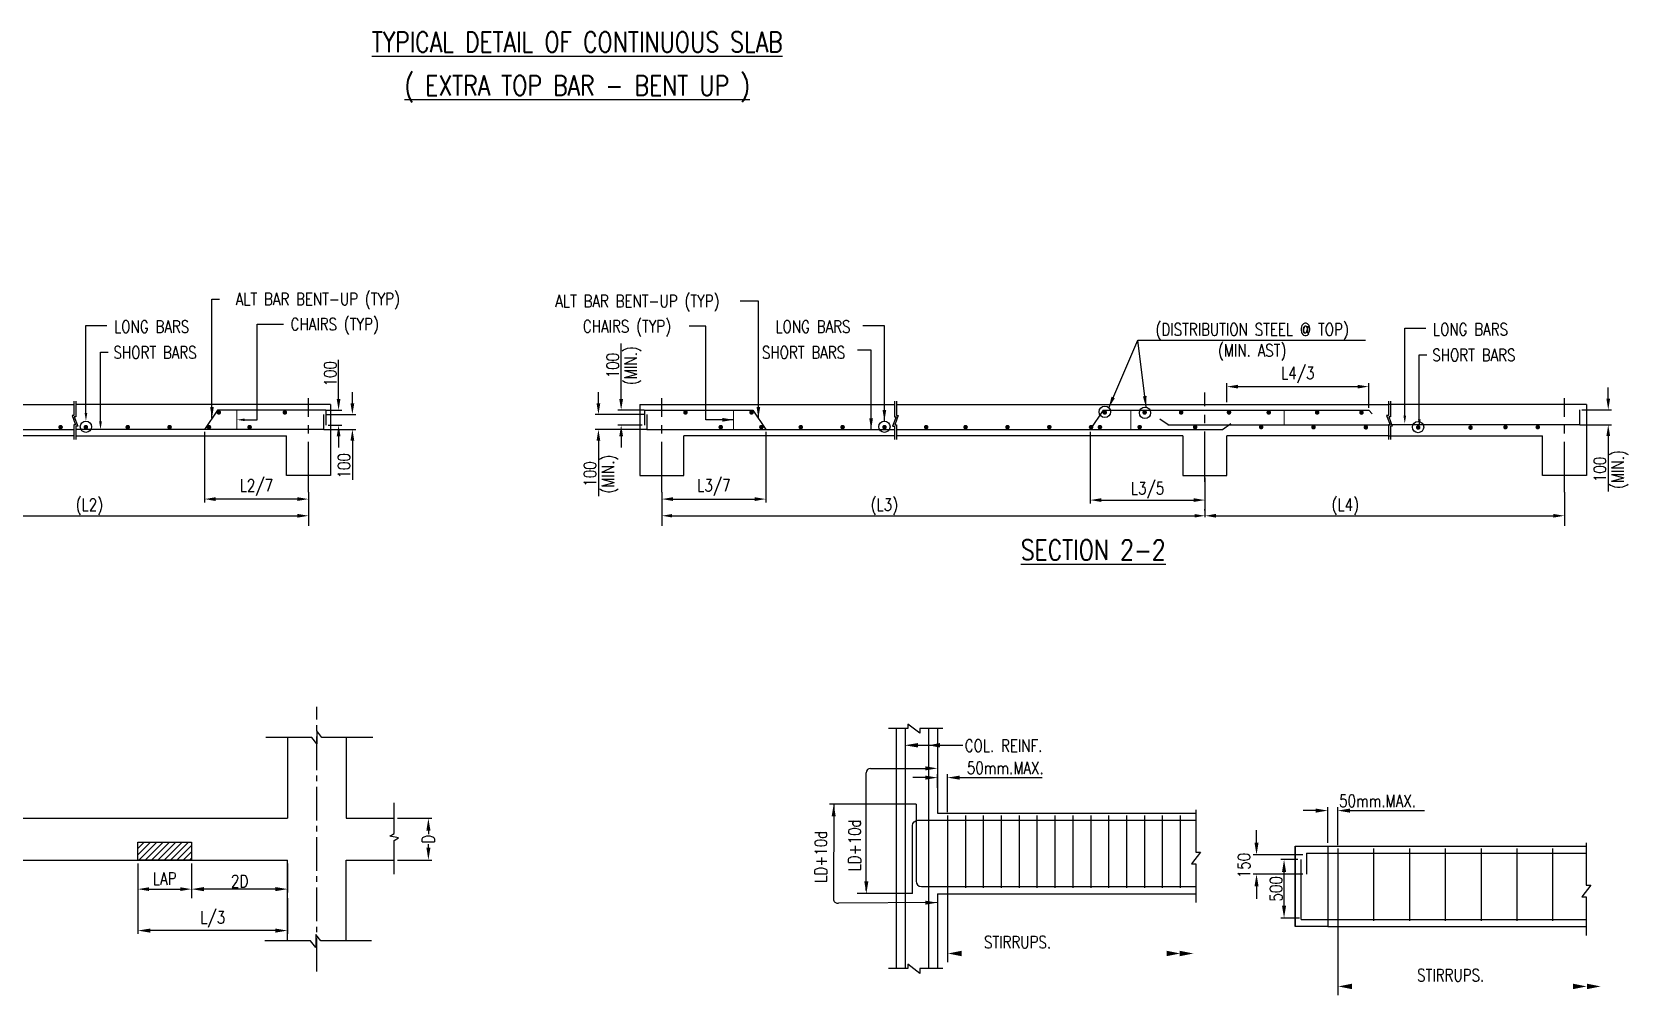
# Model space of a CAD drawing. Extents: x 324505 to 1272425, y -526289 to -156124.
# Drawn here: x 491290 to 526946, y -309945 to -288430 of the extents above; entities that cross this region are included whole.
import ezdxf
from ezdxf.enums import TextEntityAlignment as Align

# ---------------------------------------------------------------- set-up
doc = ezdxf.new("R2010")
doc.units = 0
doc.header["$LTSCALE"] = 500
doc.header["$MEASUREMENT"] = 0
doc.header["$PDMODE"] = 35
doc.header["$PDSIZE"] = -15
doc.linetypes.add('CENTER2', pattern=[1.125, 0.75, -0.125, 0.125, -0.125])
doc.layers.get('DEFPOINTS').update_dxf_attribs({"color": 4})
for name, color, linetype in [('BEAM', 4, 'Continuous'), ('BRAKE LINE', 8, 'Continuous'), ('CENTERLINE', 8, 'CENTER2'), ('col & circal', 8, 'CENTER2'), ('CUTOUT2', 9, 'Continuous'), ('DIM', 5, 'Continuous'), ('dimention', 7, 'Continuous'), ('hat', 8, 'Continuous'), ('other', 5, 'Continuous'), ('S-CONCRET LINE', 4, 'Continuous'), ('S-DIM-1', 5, 'Continuous'), ('S-REINFORCEMENT', 6, 'Continuous'), ('S-TEXT-1', 4, 'Continuous'), ('S-TITLE', 6, 'Continuous'), ('STIRRUPS', 2, 'Continuous'), ('TXT', 4, 'Continuous')]:
    doc.layers.add(name, color=color, linetype=linetype)
doc.layers.add('LINE', color=253, linetype='Continuous', lineweight=18)
doc.styles.add('ROMANS', font='simplex.shx', dxfattribs={"width": 0.8, "height": 275, "bigfont": 'bigfont.shx'})
doc.styles.add('ROMENT', font='simplex.shx', dxfattribs={"bigfont": 'bigfont.shx'})
doc.dimstyles.new('5', dxfattribs={"dimtxt": 250, "dimasz": 250, "dimexe": 60, "dimexo": 60, "dimgap": 150, "dimtad": 1, "dimdec": 0, "dimlfac": 0.2, "dimzin": 0, "dimdsep": 46, "dimtxsty": 'ROMANS', "dimcen": -250, "dimclrd": 5, "dimclre": 5, "dimclrt": 4, "dimadec": 0, "dimazin": 0, "dimtfac": 1, "dimtdec": 0, "dimtix": 1, "dimtofl": 0, "dimtmove": 2, "dimatfit": 3, "dimfxl": 0, "dimtolj": 1, "dimtzin": 0, "dimarcsym": 0})
doc.dimstyles.new('Copy of INT2TIMES', dxfattribs={"dimtxt": 300, "dimasz": 275, "dimexe": 75, "dimexo": 75, "dimgap": 40, "dimtad": 1, "dimdec": 0, "dimlfac": 0.5, "dimrnd": 5, "dimzin": 0, "dimdsep": 46, "dimtxsty": 'ROMANS', "dimcen": -1, "dimclrd": 5, "dimclre": 5, "dimclrt": 4, "dimadec": 0, "dimazin": 0, "dimtfac": 1, "dimtdec": 0, "dimtix": 1, "dimtofl": 0, "dimtmove": 2, "dimatfit": 3, "dimfxl": 0, "dimtolj": 1, "dimtzin": 0, "dimarcsym": 0})
doc.dimstyles.new('Copy(2) of Standard', dxfattribs={"dimtxt": 300, "dimasz": 250, "dimexe": 75, "dimexo": 50, "dimgap": 50, "dimtad": 1, "dimdec": 0, "dimrnd": 5, "dimzin": 0, "dimdsep": 46, "dimtxsty": 'ROMANS', "dimcen": 0, "dimclrd": 5, "dimclre": 5, "dimclrt": 4, "dimadec": 0, "dimazin": 0, "dimtfac": 1, "dimtdec": 0, "dimtofl": 0, "dimtmove": 0, "dimatfit": 3, "dimfxl": 0, "dimtolj": 1, "dimtzin": 0, "dimarcsym": 0})
doc.dimstyles.new('dim100', dxfattribs={"dimtxt": 250, "dimasz": 250, "dimexe": 200, "dimexo": 200, "dimgap": 100, "dimtad": 1, "dimdec": 0, "dimzin": 0, "dimdsep": 46, "dimtxsty": 'ROMANS', "dimcen": 0, "dimclrd": 5, "dimclre": 5, "dimclrt": 4, "dimadec": 0, "dimazin": 0, "dimtfac": 1, "dimtdec": 0, "dimtix": 1, "dimtofl": 0, "dimtmove": 2, "dimatfit": 3, "dimfxl": 0, "dimtolj": 1, "dimtzin": 0, "dimlwd": -1, "dimlwe": -1, "dimarcsym": 0})
doc.dimstyles.new('INT1', dxfattribs={"dimtxt": 250, "dimasz": 250, "dimexe": 150, "dimexo": 60, "dimgap": 75, "dimtad": 1, "dimdec": 0, "dimzin": 0, "dimdsep": 46, "dimtxsty": 'ROMANS', "dimcen": -250, "dimclrd": 5, "dimclre": 5, "dimclrt": 4, "dimadec": 0, "dimazin": 0, "dimtfac": 1, "dimtdec": 0, "dimtix": 1, "dimtofl": 0, "dimtmove": 2, "dimatfit": 3, "dimfxl": 0, "dimtolj": 1, "dimtzin": 0, "dimarcsym": 0})

# ---------------------------------------------------------------- blocks, each defined once
blk = doc.blocks.new('*D25')
at = {"layer": 'DEFPOINTS', "color": 0}
for p in [(520460, -305824), (520239, -306617), (520460, -306670)]:
    blk.add_point(p, dxfattribs=at)
at = {"layer": 'DIM', "color": 5, "lineweight": -2, "ltscale": 2}
for p, q in [((519964, -305824), (519689, -305824)), ((520239, -306542), (520239, -305749)), ((520460, -306595), (520460, -305749)), ((520735, -305824), (521010, -305824))]:
    blk.add_line(p, q, dxfattribs=at)
at = {"layer": 'DIM', "color": 5}
for points in [[(519964, -305870), (519964, -305778), (520239, -305824)], [(520735, -305778), (520735, -305870), (520460, -305824)]]:
    blk.add_solid(points, dxfattribs=at)
at = {"layer": 'DIM', "color": 4, "insert": (521349, -305606), "char_height": 275, "attachment_point": 5, "style": 'ROMANS'}
blk.add_mtext('\\A1;50mm.MAX.', dxfattribs=at)
blk = doc.blocks.new('*D26')
at = {"layer": 'DEFPOINTS', "color": 0}
for p in [(518646, -306812), (519759, -306812), (519759, -307244)]:
    blk.add_point(p, dxfattribs=at)
at = {"layer": 'DIM', "color": 5, "lineweight": -2, "ltscale": 2}
for p, q in [((518646, -306537), (518646, -306262)), ((519684, -306812), (518571, -306812)), ((519684, -307244), (518571, -307244)), ((518646, -307519), (518646, -307794))]:
    blk.add_line(p, q, dxfattribs=at)
at = {"layer": 'DIM', "color": 5}
for points in [[(518600, -306537), (518692, -306537), (518646, -306812)], [(518692, -307519), (518600, -307519), (518646, -307244)]]:
    blk.add_solid(points, dxfattribs=at)
at = {"layer": 'DIM', "color": 4, "insert": (518364, -307051), "char_height": 275, "attachment_point": 5, "rotation": 90, "style": 'ROMANS'}
blk.add_mtext('\\A1;{150}', dxfattribs=at)
blk = doc.blocks.new('*D27')
at = {"layer": 'DEFPOINTS', "color": 0}
for p in [(519261, -306918), (519645, -306918), (519684, -308225)]:
    blk.add_point(p, dxfattribs=at)
at = {"layer": 'DIM', "color": 5, "lineweight": -2, "ltscale": 2}
for p, q in [((519570, -306918), (519186, -306918)), ((519261, -307950), (519261, -307193)), ((519609, -308225), (519186, -308225))]:
    blk.add_line(p, q, dxfattribs=at)
at = {"layer": 'DIM', "color": 5}
for points in [[(519307, -307193), (519216, -307193), (519261, -306918)], [(519216, -307950), (519307, -307950), (519261, -308225)]]:
    blk.add_solid(points, dxfattribs=at)
at = {"layer": 'DIM', "color": 4, "insert": (519084, -307571), "char_height": 275, "attachment_point": 5, "rotation": 90, "style": 'ROMANS'}
blk.add_mtext('\\A1;{500}', dxfattribs=at)
blk = doc.blocks.new('*D94')
at = {"layer": 'DEFPOINTS', "color": 0}
for p in [(499384, -305995), (500147, -305995), (499384, -306928)]:
    blk.add_point(p, dxfattribs=at)
at = {"layer": 'DIM', "color": 5, "lineweight": -2, "ltscale": 2}
for p, q in [((499459, -305995), (500222, -305995)), ((500147, -306270), (500147, -306348)), ((500147, -306653), (500147, -306575)), ((499459, -306928), (500222, -306928))]:
    blk.add_line(p, q, dxfattribs=at)
at = {"layer": 'DIM', "color": 5}
for points in [[(500193, -306270), (500102, -306270), (500147, -305995)], [(500102, -306653), (500193, -306653), (500147, -306928)]]:
    blk.add_solid(points, dxfattribs=at)
at = {"layer": 'DIM', "color": 4, "insert": (500147, -306461), "char_height": 275, "attachment_point": 5, "rotation": 90, "style": 'ROMANS'}
blk.add_mtext('\\A1;{D}', dxfattribs=at)
blk = doc.blocks.new('*D95')
at = {"layer": 'DEFPOINTS', "color": 0}
for p in [(494857, -306928), (497003, -306928), (494857, -307578)]:
    blk.add_point(p, dxfattribs=at)
at = {"layer": 'DIM', "color": 5, "lineweight": -2, "ltscale": 2}
for p, q in [((494857, -307003), (494857, -307653)), ((497003, -307003), (497003, -307653)), ((496728, -307578), (495132, -307578))]:
    blk.add_line(p, q, dxfattribs=at)
at = {"layer": 'DIM', "color": 5}
for points in [[(495132, -307532), (495132, -307624), (494857, -307578)], [(496728, -307624), (496728, -307532), (497003, -307578)]]:
    blk.add_solid(points, dxfattribs=at)
at = {"layer": 'DIM', "color": 4, "insert": (495930, -307401), "char_height": 275, "attachment_point": 5, "style": 'ROMANS'}
blk.add_mtext('\\A1;{2D}', dxfattribs=at)
blk = doc.blocks.new('*D96')
at = {"layer": 'DEFPOINTS', "color": 0}
for p in [(493657, -306928), (494857, -306928), (494857, -307578)]:
    blk.add_point(p, dxfattribs=at)
at = {"layer": 'S-DIM-1', "color": 5}
for p, q in [((493657, -307128), (493657, -307778)), ((494857, -307128), (494857, -307778)), ((493907, -307578), (494607, -307578))]:
    blk.add_line(p, q, dxfattribs=at)
for points in [[(493907, -307537), (493907, -307620), (493657, -307578)], [(494607, -307620), (494607, -307537), (494857, -307578)]]:
    blk.add_solid(points, dxfattribs=at)
at = {"layer": 'S-DIM-1', "color": 4, "insert": (494257, -307341), "char_height": 275, "attachment_point": 5, "style": 'ROMANS'}
blk.add_mtext('\\A1;LAP', dxfattribs=at)
blk = doc.blocks.new('*D97')
at = {"layer": 'DEFPOINTS', "color": 0}
for p in [(493657, -306928), (497003, -307703), (493657, -308504)]:
    blk.add_point(p, dxfattribs=at)
at = {"layer": 'DIM', "color": 5, "lineweight": -2, "ltscale": 2}
for p, q in [((493657, -307003), (493657, -308579)), ((497003, -307778), (497003, -308579)), ((496728, -308504), (493932, -308504))]:
    blk.add_line(p, q, dxfattribs=at)
at = {"layer": 'DIM', "color": 5}
for points in [[(493932, -308459), (493932, -308550), (493657, -308504)], [(496728, -308550), (496728, -308459), (497003, -308504)]]:
    blk.add_solid(points, dxfattribs=at)
at = {"layer": 'DIM', "color": 4, "insert": (495330, -308255), "char_height": 275, "attachment_point": 5, "style": 'ROMANS'}
blk.add_mtext('\\A1;L/3', dxfattribs=at)
blk = doc.blocks.new('*D339')
at = {"layer": 'DEFPOINTS', "color": 0}
for p in [(497469, -298677), (486943, -299268), (497469, -299238)]:
    blk.add_point(p, dxfattribs=at)
at = {"layer": 'DIM', "color": 5, "lineweight": -2}
for p, q in [((486943, -299118), (486943, -299088)), ((497469, -298827), (497469, -299388)), ((487193, -299238), (497219, -299238))]:
    blk.add_line(p, q, dxfattribs=at)
at = {"layer": 'DIM', "color": 5}
for points in [[(487193, -299196), (487193, -299280), (486943, -299238)], [(497219, -299280), (497219, -299196), (497469, -299238)]]:
    blk.add_solid(points, dxfattribs=at)
blk = doc.blocks.new('*D347')
at = {"layer": 'DEFPOINTS', "color": 0}
for p in [(495142, -297310), (497469, -298709), (495142, -298865)]:
    blk.add_point(p, dxfattribs=at)
at = {"layer": 'DIM', "color": 5, "lineweight": -2}
for p, q in [((495142, -297360), (495142, -298940)), ((497469, -298759), (497469, -298940)), ((497219, -298865), (495392, -298865))]:
    blk.add_line(p, q, dxfattribs=at)
at = {"layer": 'DIM', "color": 5}
for points in [[(495392, -298824), (495392, -298907), (495142, -298865)], [(497219, -298907), (497219, -298824), (497469, -298865)]]:
    blk.add_solid(points, dxfattribs=at)
at = {"layer": 'DIM', "color": 4, "insert": (496305, -298606), "char_height": 275, "attachment_point": 5, "style": 'ROMANS'}
blk.add_mtext('\\A1;{L2/7}', dxfattribs=at)
blk = doc.blocks.new('*D348')
at = {"layer": 'DEFPOINTS', "color": 0}
for p in [(497814, -296878), (498141, -296878), (497859, -297213)]:
    blk.add_point(p, dxfattribs=at)
at = {"layer": 'TXT', "color": 5, "linetype": 'ByBlock', "lineweight": -2}
for p, q in [((498141, -296628), (498141, -295755)), ((497864, -296878), (498216, -296878)), ((497909, -297213), (498216, -297213)), ((498141, -297463), (498141, -297713))]:
    blk.add_line(p, q, dxfattribs=at)
at = {"layer": 'TXT', "color": 5}
for points in [[(498099, -296628), (498183, -296628), (498141, -296878)], [(498183, -297463), (498099, -297463), (498141, -297213)]]:
    blk.add_solid(points, dxfattribs=at)
at = {"layer": 'TXT', "color": 4, "insert": (497953, -296066), "char_height": 275, "attachment_point": 5, "rotation": 90, "style": 'ROMANS'}
blk.add_mtext('\\A1;100', dxfattribs=at)
blk = doc.blocks.new('*D349')
at = {"layer": 'DEFPOINTS', "color": 0}
for p in [(497806, -296975), (497761, -297310), (498449, -297310)]:
    blk.add_point(p, dxfattribs=at)
at = {"layer": 'DIM', "color": 5, "lineweight": -2}
for p, q in [((498449, -296725), (498449, -296475)), ((497856, -296975), (498524, -296975)), ((497811, -297310), (498524, -297310)), ((498449, -297560), (498449, -298434))]:
    blk.add_line(p, q, dxfattribs=at)
at = {"layer": 'DIM', "color": 5}
for points in [[(498407, -296725), (498491, -296725), (498449, -296975)], [(498491, -297560), (498407, -297560), (498449, -297310)]]:
    blk.add_solid(points, dxfattribs=at)
at = {"layer": 'DIM', "color": 4, "insert": (498261, -298122), "char_height": 275, "attachment_point": 5, "rotation": 90, "style": 'ROMANS'}
blk.add_mtext('\\A1;100', dxfattribs=at)
blk = doc.blocks.new('*D350')
at = {"layer": 'DEFPOINTS', "color": 0}
for p in [(525523, -298677), (517493, -299268), (525523, -299238)]:
    blk.add_point(p, dxfattribs=at)
at = {"layer": 'DIM', "color": 5, "lineweight": -2}
for p, q in [((517493, -299118), (517493, -299088)), ((525523, -298827), (525523, -299388)), ((517743, -299238), (525273, -299238))]:
    blk.add_line(p, q, dxfattribs=at)
at = {"layer": 'DIM', "color": 5}
for points in [[(517743, -299196), (517743, -299280), (517493, -299238)], [(525273, -299280), (525273, -299196), (525523, -299238)]]:
    blk.add_solid(points, dxfattribs=at)
blk = doc.blocks.new('*D351')
at = {"layer": 'DEFPOINTS', "color": 0}
for p in [(521152, -296353), (517984, -296750), (521152, -296878)]:
    blk.add_point(p, dxfattribs=at)
at = {"layer": 'TXT', "color": 5, "linetype": 'ByBlock', "lineweight": -2}
for p, q in [((517984, -296700), (517984, -296278)), ((521152, -296828), (521152, -296278))]:
    blk.add_line(p, q, dxfattribs=at)
at = {"layer": 'TXT', "color": 5, "lineweight": -2}
blk.add_line((518234, -296353), (520902, -296353), dxfattribs=at)
at = {"layer": 'TXT', "color": 5}
for points in [[(518234, -296312), (518234, -296395), (517984, -296353)], [(520902, -296395), (520902, -296312), (521152, -296353)]]:
    blk.add_solid(points, dxfattribs=at)
at = {"layer": 'TXT', "color": 4, "insert": (519568, -296094), "char_height": 275, "attachment_point": 5, "style": 'ROMANS'}
blk.add_mtext('\\A1;L4/3', dxfattribs=at)
blk = doc.blocks.new('*D352')
at = {"layer": 'DEFPOINTS', "color": 0}
for p in [(514930, -297310), (517493, -298340), (517493, -298887)]:
    blk.add_point(p, dxfattribs=at)
at = {"layer": 'DIM', "color": 5, "lineweight": -2}
for p, q in [((514930, -297360), (514930, -298962)), ((517493, -298390), (517493, -298962)), ((515180, -298887), (517243, -298887))]:
    blk.add_line(p, q, dxfattribs=at)
at = {"layer": 'DIM', "color": 5}
for points in [[(515180, -298846), (515180, -298929), (514930, -298887)], [(517243, -298929), (517243, -298846), (517493, -298887)]]:
    blk.add_solid(points, dxfattribs=at)
at = {"layer": 'DIM', "color": 4, "insert": (516212, -298668), "char_height": 275, "attachment_point": 5, "style": 'ROMANS'}
blk.add_mtext('\\A1;L3/5', dxfattribs=at)
blk = doc.blocks.new('*D353')
at = {"layer": 'DEFPOINTS', "color": 0}
for p in [(507688, -297310), (505361, -298709), (507688, -298865)]:
    blk.add_point(p, dxfattribs=at)
at = {"layer": 'DIM', "color": 5, "lineweight": -2}
for p, q in [((507688, -297360), (507688, -298940)), ((505361, -298759), (505361, -298940)), ((505611, -298865), (507438, -298865))]:
    blk.add_line(p, q, dxfattribs=at)
at = {"layer": 'DIM', "color": 5}
for points in [[(505611, -298824), (505611, -298907), (505361, -298865)], [(507438, -298907), (507438, -298824), (507688, -298865)]]:
    blk.add_solid(points, dxfattribs=at)
at = {"layer": 'DIM', "color": 4, "insert": (506525, -298606), "char_height": 275, "attachment_point": 5, "style": 'ROMANS'}
blk.add_mtext('\\A1;L3/7', dxfattribs=at)
blk = doc.blocks.new('*D354')
at = {"layer": 'DEFPOINTS', "color": 0}
for p in [(504453, -296878), (505017, -296878), (504972, -297213)]:
    blk.add_point(p, dxfattribs=at)
at = {"layer": 'TXT', "color": 5, "linetype": 'ByBlock', "lineweight": -2}
for p, q in [((504453, -296628), (504453, -295388)), ((504967, -296878), (504378, -296878)), ((504922, -297213), (504378, -297213)), ((504453, -297463), (504453, -297713))]:
    blk.add_line(p, q, dxfattribs=at)
at = {"layer": 'TXT', "color": 5}
for points in [[(504411, -296628), (504495, -296628), (504453, -296878)], [(504495, -297463), (504411, -297463), (504453, -297213)]]:
    blk.add_solid(points, dxfattribs=at)
at = {"layer": 'TXT', "color": 4, "char_height": 275, "attachment_point": 5, "rotation": 90, "style": 'ROMANS'}
for s, insert in [('(MIN.)', (504713, -295883)), ('\\A1;100', (504266, -295883))]:
    blk.add_mtext(s, dxfattribs=dict(at, insert=insert))
blk = doc.blocks.new('*D355')
at = {"layer": 'DEFPOINTS', "color": 0}
for p in [(505024, -296975), (503945, -297310), (505069, -297310)]:
    blk.add_point(p, dxfattribs=at)
at = {"layer": 'DIM', "color": 5, "lineweight": -2}
for p, q in [((503945, -296725), (503945, -296475)), ((504974, -296975), (503870, -296975)), ((505019, -297310), (503870, -297310)), ((503945, -297560), (503945, -298800))]:
    blk.add_line(p, q, dxfattribs=at)
at = {"layer": 'DIM', "color": 5}
for points in [[(503903, -296725), (503987, -296725), (503945, -296975)], [(503987, -297560), (503903, -297560), (503945, -297310)]]:
    blk.add_solid(points, dxfattribs=at)
at = {"layer": 'DIM', "color": 4, "char_height": 275, "attachment_point": 5, "rotation": 90, "style": 'ROMANS'}
for s, insert in [('\\A1;100', (503757, -298305)), ('(MIN.)', (504205, -298305))]:
    blk.add_mtext(s, dxfattribs=dict(at, insert=insert))
blk = doc.blocks.new('*D356')
at = {"layer": 'DEFPOINTS', "color": 0}
for p in [(525860, -296872), (525815, -297207), (526503, -297207)]:
    blk.add_point(p, dxfattribs=at)
at = {"layer": 'DIM', "color": 5, "lineweight": -2}
for p, q in [((526503, -296622), (526503, -296372)), ((525910, -296872), (526578, -296872)), ((525865, -297207), (526578, -297207)), ((526503, -297457), (526503, -298697))]:
    blk.add_line(p, q, dxfattribs=at)
at = {"layer": 'DIM', "color": 5}
for points in [[(526461, -296622), (526544, -296622), (526503, -296872)], [(526544, -297457), (526461, -297457), (526503, -297207)]]:
    blk.add_solid(points, dxfattribs=at)
at = {"layer": 'DIM', "color": 4, "char_height": 275, "attachment_point": 5, "rotation": 90, "style": 'ROMANS'}
for s, insert in [('\\A1;100', (526315, -298202)), ('(MIN.)', (526762, -298202))]:
    blk.add_mtext(s, dxfattribs=dict(at, insert=insert))
blk = doc.blocks.new('*D1041')
at = {"layer": 'DEFPOINTS', "color": 0}
for p in [(511741, -305087), (511520, -305389), (511741, -305933)]:
    blk.add_point(p, dxfattribs=at)
at = {"layer": 'DIM', "color": 5, "lineweight": -2, "ltscale": 2}
for p, q in [((511245, -305087), (510970, -305087)), ((511520, -305314), (511520, -305012)), ((511741, -305858), (511741, -305012)), ((512016, -305087), (512291, -305087))]:
    blk.add_line(p, q, dxfattribs=at)
at = {"layer": 'DIM', "color": 5}
for points in [[(511245, -305133), (511245, -305042), (511520, -305087)], [(512016, -305042), (512016, -305133), (511741, -305087)]]:
    blk.add_solid(points, dxfattribs=at)
at = {"layer": 'DIM', "color": 4, "insert": (513034, -304869), "char_height": 275, "attachment_point": 5, "style": 'ROMANS'}
blk.add_mtext('\\A1;50mm.MAX.', dxfattribs=at)

msp = doc.modelspace()

# ---------------------------------------------------------------- hatches: boundary and pattern name
at = {"layer": 'BEAM'}
h = msp.add_hatch(dxfattribs=at)
h.set_pattern_fill('ANSI31', color=253, scale=800, style=0)
h.set_pattern_definition([(45, (-5158099.11, 1960604.67), (-70.7106781, 70.7106781), [])])
h.paths.add_polyline_path([(493657.426, -306527.203), (493657.426, -306928.314), (494857.426, -306928.314), (494857.426, -306527.203)])

# ---------------------------------------------------------------- linework, layer by layer
msp.add_lwpolyline([(493657.426, -306527.203), (494857.426, -306527.203), (494857.426, -306928.314), (493657.426, -306928.314)], close=True, dxfattribs=at)
at = {"layer": 'BEAM', "elevation": 0}
msp.add_lwpolyline([(519508.558, -306616.587), (520238.558, -306616.587), (520238.558, -308416.587), (519508.558, -308416.587)], close=True, dxfattribs=at)
at = {"layer": 'BRAKE LINE', "ltscale": 2}
for points in [[(511641.646, -303990.246), (511121.541, -303990.246), (511121.541, -304096.605), (510859.453, -303892.068), (510859.453, -303990.246), (510423.624, -303990.246)], [(517288.831, -305808.235), (517288.831, -306754.574), (517395.19, -306754.574), (517190.653, -307016.662), (517288.831, -307016.662), (517288.831, -307878.726)], [(511641.646, -309354.698), (511121.541, -309354.698), (511121.541, -309461.057), (510859.453, -309256.521), (510859.453, -309354.698), (510423.624, -309354.698)]]:
    msp.add_lwpolyline(points, dxfattribs=at)
at = {"layer": 'BRAKE LINE', "ltscale": 2, "elevation": 0}
msp.add_lwpolyline([(526007.803, -306544.922), (526007.803, -307491.262), (526114.162, -307491.262), (525909.626, -307753.349), (526007.803, -307753.349), (526007.803, -308615.413)], dxfattribs=at)
at = {"layer": 'CENTERLINE', "ltscale": 3}
for p, q in [((497469.033, -298713.082), (497469.033, -296608.359)), ((505361.22, -298713.082), (505361.22, -296608.359)), ((517493.006, -298480.157), (517493.006, -296482.875)), ((525522.986, -298713.082), (525522.986, -296608.359))]:
    msp.add_line(p, q, dxfattribs=at)
at = {"layer": 'col & circal', "linetype": 'CENTER2', "ltscale": 2}
msp.add_line((497657.426, -309416.96), (497657.426, -303503.825), dxfattribs=at)
at = {"layer": 'CUTOUT2', "linetype": 'Continuous'}
for points in [[(498904.445, -304188.782), (497769.911, -304188.759), (497657.426, -304043.16), (497657.426, -304333.083), (497542.091, -304188.759), (496517.503, -304188.792)], [(499383.7, -307244.443), (499383.716, -306488.087), (499480.782, -306432.04), (499287.5, -306394.154), (499383.716, -306336.207), (499383.694, -305653.149)], [(498877.692, -308734.878), (497743.158, -308734.854), (497630.673, -308589.255), (497630.673, -308879.178), (497515.338, -308734.854), (496490.75, -308734.887)]]:
    msp.add_lwpolyline(points, dxfattribs=at)
at = {"layer": 'DEFPOINTS', "color": 0, "linetype": 'ByBlock'}
for p in [(511519.585, -305879.899), (520238.558, -306616.587), (510959.585, -307879.899)]:
    msp.add_point(p, dxfattribs=at)
at = {"layer": 'DIM', "color": 5}
for p, q in [((492497.177, -294988.443), (492967.346, -294988.443)), ((496319.681, -294954.255), (496912.784, -294954.255)), ((521957.332, -295047.465), (522427.502, -295047.465)), ((492822.556, -295581.08), (492990.114, -295581.08)), ((522282.712, -295640.102), (522450.27, -295640.102)), ((496046.18, -297094.034), (496319.681, -297094.034))]:
    msp.add_line(p, q, dxfattribs=at)
at = {"layer": 'DIM'}
for p, q in [((492497.177, -296942.11), (492497.177, -294988.443)), ((496319.681, -297094.034), (496319.681, -294954.255)), ((521957.332, -297001.132), (521957.332, -295047.465)), ((492822.556, -297129.477), (492822.556, -295581.08)), ((522282.712, -297083.087), (522282.712, -295640.102)), ((517493.006, -298727.734), (517493.006, -299268.084)), ((505587.148, -299237.999), (517267.078, -299237.999))]:
    msp.add_line(p, q, dxfattribs=at)
at = {"layer": 'DIM', "ltscale": 2}
for p, q in [((509929.328, -307608.198), (509924.281, -304979.942)), ((510024.281, -304879.942), (511319.585, -304879.942)), ((512241.383, -305087.401), (513858.655, -305087.401)), ((511039.585, -305679.899), (509105.391, -305679.899)), ((520960.355, -305824.088), (522399.491, -305824.088)), ((510959.585, -307678.899), (509724.202, -307678.899)), ((511741.383, -307549.782), (511741.383, -309208.091)), ((520460.355, -308286.469), (520460.355, -309944.779))]:
    msp.add_line(p, q, dxfattribs=at)
at = {"layer": 'DIM', "color": 8}
for points in [[(492228.4, -296676.685), (492228.4, -297000.322), (492187.73, -297000.322), (492267.422, -297206.01), (492228.4, -297206.01), (492228.4, -297532.501)], [(492274.9, -296676.734), (492274.9, -297029.822), (492234.23, -297029.822), (492313.922, -297235.51), (492274.9, -297235.51), (492274.9, -297532.734)], [(510555.353, -296676.734), (510555.353, -297029.822), (510596.023, -297029.822), (510516.331, -297235.51), (510555.353, -297235.51), (510555.353, -297532.734)], [(510601.853, -296676.685), (510601.853, -297000.322), (510642.523, -297000.322), (510562.831, -297206.01), (510601.853, -297206.01), (510601.853, -297532.501)], [(521592.74, -296676.685), (521592.74, -297000.322), (521552.07, -297000.322), (521631.762, -297206.01), (521592.74, -297206.01), (521592.74, -297532.501)], [(521639.24, -296676.734), (521639.24, -297029.822), (521598.57, -297029.822), (521678.262, -297235.51), (521639.24, -297235.51), (521639.24, -297532.734)]]:
    msp.add_lwpolyline(points, dxfattribs=at)
at = {"layer": 'DIM', "ltscale": 2}
for points in [[(511086.379, -304364.844), (511481.368, -304364.844)], [(511575.969, -304364.844), (512086.826, -304364.844)]]:
    msp.add_lwpolyline(points, dxfattribs=at)
at = {"layer": 'DIM', "ltscale": 2, "flags": 128}
for points in [[(516635.523, -309015.616, 122.425, 0, 0), (516941.383, -309015.616, 0, 0, 0), (516565.217, -309015.616, 0, 0, 0), (511754.501, -309015.616, 0, 122.425, 0), (512060.361, -309015.616, 0, 0, 0)], [(516928.023, -309015.616, 122.425, 0, 0), (517233.883, -309015.616, 0, 0, 0), (516857.717, -309015.616, 0, 0, 0), (512352.861, -309015.616, 0, 122.425, 0), (512352.861, -309015.616, 0, 0, 0)]]:
    msp.add_lwpolyline(points, format="xyseb", dxfattribs=at)
at = {"layer": 'DIM', "ltscale": 2, "elevation": 0, "flags": 128}
for points in [[(525714.338, -309752.304, 122.425, 0, 0), (526020.198, -309752.304, 0, 0, 0), (525644.033, -309752.304, 0, 0, 0), (520473.473, -309752.304, 0, 122.425, 0), (520779.333, -309752.304, 0, 0, 0)], [(526027.338, -309752.304, 122.425, 0, 0), (526333.198, -309752.304, 0, 0, 0), (525957.033, -309752.304, 0, 0, 0), (521092.333, -309752.304, 0, 122.425, 0), (521092.333, -309752.304, 0, 0, 0)]]:
    msp.add_lwpolyline(points, format="xyseb", dxfattribs=at)
at = {"layer": 'DIM', "ltscale": 2}
for centre, radius, start, end in [((510024.281, -304979.942), 100, 90, 180), ((509286.431, -307802.268), 89.64, 191.2281898, 284.0600868)]:
    msp.add_arc(centre, radius, start, end, dxfattribs=at)
at = {"layer": 'DIM'}
msp.add_solid([(517267.078, -299200.337), (517267.078, -299275.646), (517493.006, -299237.999)], dxfattribs=at)
at = {"layer": 'DIM', "ltscale": 2}
for points in [[(511086.379, -304414.844), (510786.379, -304364.844), (511086.379, -304314.844)], [(511575.969, -304414.844), (511319.585, -304364.844), (511575.969, -304314.844)], [(511244.585, -304834.108), (511519.585, -304879.942), (511244.585, -304925.775)], [(509975.161, -307403.899), (509929.328, -307678.899), (509883.494, -307403.899)]]:
    msp.add_solid(points, dxfattribs=at)
at = {"layer": 'dimention', "color": 5, "linetype": 'ByBlock'}
for p, q in [((497469.033, -298713.082), (497469.033, -299463.914)), ((505361.22, -298713.082), (505361.22, -299463.914)), ((525522.986, -298713.082), (525522.986, -299463.914))]:
    msp.add_line(p, q, dxfattribs=at)
at = {"layer": 'dimention', "color": 5}
for points in [[(492527.223, -296942.11), (492467.142, -296942.11), (492497.177, -297122.369)], [(521987.379, -297001.132), (521927.298, -297001.132), (521957.332, -297181.391)], [(492852.599, -297131.963), (492792.509, -297131.963), (492822.556, -297312.231)], [(522312.755, -297085.573), (522252.665, -297085.573), (522282.712, -297265.84)]]:
    msp.add_solid(points, dxfattribs=at)
at = {"layer": 'dimention', "color": 5, "linetype": 'ByBlock'}
for points in [[(497243.106, -299200.337), (497243.106, -299275.646), (497469.033, -299237.999)], [(505587.148, -299200.337), (505587.148, -299275.646), (505361.22, -299237.999)], [(525297.058, -299200.337), (525297.058, -299275.646), (525522.986, -299237.999)]]:
    msp.add_solid(points, dxfattribs=at)
at = {"layer": 'hat'}
for centre in [(515257.67, -296915.743), (516154.582, -296939.129), (492497.177, -297248.806), (510333.077, -297248.806), (522255.326, -297256.783)]:
    msp.add_circle(centre, 126.431, dxfattribs=at)
at = {"layer": 'LINE'}
for p, q in [((495865.921, -296878.336), (495865.921, -297309.745)), ((506964.332, -296878.336), (506964.332, -297309.745)), ((515837.129, -296878.336), (515837.129, -297309.745)), ((519262.846, -296878.336), (519262.846, -297203.651))]:
    msp.add_line(p, q, dxfattribs=at)
at = {"layer": 'other'}
msp.add_solid([(496046.18, -297064.002), (496046.18, -297124.081), (495865.921, -297094.034)], dxfattribs=at)
at = {"layer": 'S-CONCRET LINE', "color": 130}
for p, q in [((482547.9, -296750.035), (492228.4, -296750.035)), ((497960.289, -296750.035), (492274.9, -296750.035)), ((497960.289, -296750.035), (497960.289, -298339.679)), ((504869.964, -296750.035), (510555.353, -296750.035)), ((504869.964, -296750.035), (504869.964, -298339.679)), ((510601.853, -296750.035), (521592.74, -296750.035)), ((526014.242, -296750.035), (521592.74, -296750.035)), ((526014.242, -296750.035), (526014.242, -298339.679)), ((492228.4, -297451.35), (487434.111, -297451.35)), ((492274.9, -297451.35), (496977.786, -297451.35)), ((496977.786, -298339.679), (496977.786, -297451.35)), ((505852.467, -298339.679), (505852.467, -297451.35)), ((510555.353, -297451.35), (505852.467, -297451.35)), ((517001.335, -297451.35), (510601.853, -297451.35)), ((517001.335, -297451.35), (517001.335, -298339.679)), ((521592.74, -297451.35), (517983.838, -297451.35)), ((517983.838, -298339.679), (517983.838, -297451.35)), ((521592.74, -297451.35), (525031.739, -297451.35)), ((525031.739, -298339.679), (525031.739, -297451.35)), ((497960.289, -298339.679), (496977.786, -298339.679)), ((504869.964, -298339.679), (505852.467, -298339.679)), ((517001.335, -298339.679), (517983.838, -298339.679)), ((526014.242, -298339.679), (525031.739, -298339.679)), ((510599.585, -303990.246), (510599.585, -309354.698)), ((511519.585, -303990.246), (511519.585, -305879.899)), ((497003.044, -304188.121), (497003.044, -305994.678)), ((498311.808, -304188.121), (498311.808, -305994.678)), ((511519.585, -305879.899), (517288.831, -305879.899)), ((487003.044, -305994.678), (497003.044, -305994.678)), ((498311.808, -305994.678), (499383.705, -305994.678)), ((519508.558, -306616.587), (519508.558, -308416.587)), ((520238.558, -306616.587), (526007.803, -306616.587)), ((487003.044, -306928.314), (497003.044, -306928.314)), ((497003.044, -308734.87), (497003.044, -306928.314)), ((498311.808, -306928.314), (499383.705, -306928.314)), ((498311.808, -308734.87), (498311.808, -306928.314)), ((511519.585, -307679.899), (517288.831, -307679.899)), ((511519.585, -307679.899), (511519.585, -309354.698)), ((520238.558, -308416.587), (526007.803, -308416.587))]:
    msp.add_line(p, q, dxfattribs=at)
at = {"layer": 'S-REINFORCEMENT'}
for p, q in [((495432.559, -296878.336), (495141.855, -297309.745)), ((497858.681, -296878.336), (495432.559, -296878.336)), ((497806.393, -296974.849), (497806.393, -297309.745)), ((497858.681, -296878.336), (497858.681, -297213.226)), ((504971.572, -296878.336), (507397.694, -296878.336)), ((504971.572, -296878.336), (504971.572, -297213.226)), ((505023.86, -296974.849), (505023.86, -297309.745)), ((507397.694, -296878.336), (507688.399, -297309.745)), ((515220.848, -296878.336), (514930.151, -297309.745)), ((515220.848, -296878.336), (521152.148, -296878.336)), ((521152.148, -296878.336), (521228.234, -296959.86)), ((525860.346, -296871.923), (525860.346, -297206.818)), ((482547.9, -297309.745), (492228.4, -297309.745)), ((497806.393, -297309.745), (492274.9, -297309.745)), ((505023.86, -297309.745), (510555.353, -297309.745)), ((510601.853, -297309.745), (517882.645, -297309.745)), ((516665.7, -297203.651), (521630.848, -297203.651)), ((525860.346, -297206.818), (521667.145, -297206.818))]:
    msp.add_line(p, q, dxfattribs=at)
at = {"layer": 'S-REINFORCEMENT', "linetype": 'ByBlock', "ltscale": 6}
for p, q in [((516675.074, -297210.106), (516485.113, -297079.317)), ((517882.645, -297309.745), (518072.607, -297178.955))]:
    msp.add_line(p, q, dxfattribs=at)
at = {"layer": 'S-REINFORCEMENT', "linetype": 'Continuous'}
for p, q in [((510799.585, -303990.246), (510799.585, -309354.698)), ((511319.585, -303990.246), (511319.585, -309354.698)), ((519644.558, -308256.587), (519644.558, -306917.502)), ((519758.558, -306776.587), (519758.558, -307243.743)), ((519758.558, -306776.587), (526007.803, -306776.587)), ((519644.558, -308256.587), (526007.803, -308256.587))]:
    msp.add_line(p, q, dxfattribs=at)
at = {"layer": 'S-REINFORCEMENT', "const_width": 50.698}
for points in [[(495490.013, -296929.245, -1), (495439.321, -296929.245, -1)], [(496965.857, -296929.151, -1), (496915.166, -296929.151, -1)], [(505864.396, -296929.151, 1), (505915.088, -296929.151, 1)], [(507340.24, -296929.245, 1), (507390.932, -296929.245, 1)], [(515229.596, -296930.046, 1), (515280.297, -296930.046, 1)], [(516120.747, -296929.546, 1), (516171.439, -296929.546, 1)], [(516936.16, -296929.546, 1), (516986.852, -296929.546, 1)], [(518056.765, -296929.546, -1), (518006.073, -296929.546, -1)], [(518943.416, -296930.046, -1), (518892.715, -296930.046, -1)], [(520025.916, -296930.046, -1), (519975.215, -296930.046, -1)], [(520964.303, -296932.546, 1), (521014.994, -296932.546, 1)], [(491905.949, -297258.865, 1), (491956.64, -297258.865, 1)], [(492469.785, -297257.863, 1), (492520.489, -297257.863, 1)], [(493405.061, -297257.863, 1), (493455.765, -297257.863, 1)], [(494340.338, -297257.863, 1), (494391.041, -297257.863, 1)], [(495220.381, -297257.863, 1), (495271.085, -297257.863, 1)], [(496178.369, -297257.863, -1), (496127.678, -297257.863, -1)], [(506651.884, -297257.863, 1), (506702.576, -297257.863, 1)], [(507609.872, -297257.863, -1), (507559.168, -297257.863, -1)], [(508489.916, -297257.863, -1), (508439.212, -297257.863, -1)], [(509425.192, -297257.863, -1), (509374.488, -297257.863, -1)], [(510360.468, -297257.863, -1), (510309.765, -297257.863, -1)], [(511241.499, -297257.863, 1), (511292.19, -297257.863, 1)], [(512172.24, -297257.863, -1), (512121.536, -297257.863, -1)], [(513107.516, -297257.863, -1), (513056.813, -297257.863, -1)], [(514042.792, -297257.863, -1), (513992.089, -297257.863, -1)], [(514923.823, -297257.863, 1), (514974.515, -297257.863, 1)], [(515122.9, -297257.863, 1), (515173.592, -297257.863, 1)], [(516010.045, -297257.863, 1), (516060.745, -297257.863, 1)], [(517249.014, -297257.863, 1), (517299.706, -297257.863, 1)], [(518723.755, -297255.377, 1), (518774.447, -297255.377, 1)], [(519893.177, -297258.865, 1), (519943.868, -297258.865, 1)], [(521062.598, -297262.353, 1), (521113.29, -297262.353, 1)], [(522232.02, -297265.84, 1), (522282.712, -297265.84, 1)], [(523401.441, -297269.328, 1), (523452.133, -297269.328, 1)], [(524232.322, -297257.863, -1), (524181.63, -297257.863, -1)], [(524953.649, -297257.863, -1), (524902.957, -297257.863, -1)]]:
    msp.add_lwpolyline(points, format="xyb", close=True, dxfattribs=at)
at = {"layer": 'S-REINFORCEMENT', "linetype": 'Continuous'}
for points in [[(511039.585, -305679.899), (511039.585, -307399.899, 0.414213562), (511159.585, -307519.899), (517288.831, -307519.899)], [(510959.585, -307678.899), (510959.585, -306159.899, -0.414213562), (511079.585, -306039.899), (517288.831, -306039.899)]]:
    msp.add_lwpolyline(points, format="xyb", dxfattribs=at)
at = {"layer": 'STIRRUPS'}
for p, q in [((511741.383, -305933.121), (511741.383, -307549.782)), ((512141.383, -305933.121), (512141.383, -307549.782)), ((512541.383, -305933.121), (512541.383, -307549.782)), ((512941.383, -305933.121), (512941.383, -307549.782)), ((513341.383, -305933.121), (513341.383, -307549.782)), ((513741.383, -305933.121), (513741.383, -307549.782)), ((514141.383, -305933.121), (514141.383, -307549.782)), ((514541.383, -305933.121), (514541.383, -307549.782)), ((514941.383, -305933.121), (514941.383, -307549.782)), ((515341.383, -305933.121), (515341.383, -307549.782)), ((515741.383, -305933.121), (515741.383, -307549.782)), ((516141.383, -305933.121), (516141.383, -307549.782)), ((516541.383, -305933.121), (516541.383, -307549.782)), ((516941.383, -305933.121), (516941.383, -307549.782)), ((520460.355, -306669.808), (520460.355, -308286.469)), ((521260.355, -306669.808), (521260.355, -308286.469)), ((522060.355, -306669.808), (522060.355, -308286.469)), ((522860.355, -306669.808), (522860.355, -308286.469)), ((523660.355, -306669.808), (523660.355, -308286.469)), ((524460.355, -306669.808), (524460.355, -308286.469)), ((525260.355, -306669.808), (525260.355, -308286.469))]:
    msp.add_line(p, q, dxfattribs=at)

# ---------------------------------------------------------------- texts
at = {"layer": 'S-TEXT-1', "linetype": 'ByBlock', "style": 'ROMANS', "width": 0.8}
for s, p in [('ALT BAR BENT-UP (TYP)', (497675.972, -294415.151)), ('ALT BAR BENT-UP (TYP)', (504814.154, -294462.196)), ('(DISTRIBUTION STEEL @ TOP)', (518547.631, -295095.456)), ('(MIN. AST)', (518547.631, -295563.093)), (' (L2)', (492498.672, -299009.406)), ('(L3)', (510331.582, -299009.406)), (' (L4)', (520552.624, -299009.406))]:
    msp.add_text(s, height=275, dxfattribs=at).set_placement(p, align=Align.MIDDLE)
for s, p in [('CHAIRS (TYP)', (497068.31, -294958.025)), ('CHAIRS (TYP)', (503597.563, -295005.07)), ('LONG BARS', (493125.527, -295012.175)), ('LONG BARS', (507896.536, -295012.175)), ('LONG BARS', (522585.682, -295071.197)), ('SHORT BARS', (493112.011, -295589.452)), ('SHORT BARS', (507597.64, -295589.452)), ('SHORT BARS', (522572.166, -295648.474))]:
    msp.add_text(s, height=275, dxfattribs=at).set_placement(p, align=Align.MIDDLE_LEFT)
at = {"layer": 'S-TEXT-1', "style": 'ROMENT', "width": 0.8}
msp.add_text('COL. REINF.', height=275, dxfattribs=at).set_placement((512127.452, -304512.22))
for p in [(509803.69, -307179.079), (509050.833, -307434.816)]:
    msp.add_text('LD+10d', height=275, rotation=90, dxfattribs=at).set_placement(p)
for p in [(513383.397, -308763.053), (523058.753, -309500.804)]:
    msp.add_text('STIRRUPS. ', height=275, dxfattribs=at).set_placement(p, align=Align.MIDDLE)
at = {"layer": 'S-TITLE', "style": 'ROMANS', "width": 0.8}
for s, p in [('%%UTYPICAL DETAIL OF CONTINUOUS SLAB', (503469.73, -288654.617)), ('%%U( EXTRA TOP BAR - BENT UP )', (503469.73, -289626.351)), ('%%USECTION 2-2', (514997.232, -300000.301))]:
    msp.add_text(s, height=450, dxfattribs=at).set_placement(p, align=Align.MIDDLE_CENTER)

# ---------------------------------------------------------------- dimensions: what is measured, and where the dimension line sits
at = {"layer": 'DIM'}
dim = msp.add_linear_dim(base=(498448.879, -297309.739), p1=(497806.393, -296974.849), p2=(497761.329, -297309.739), angle=90, text='100', dimstyle='Copy(2) of Standard', dxfattribs=at)
dim.commit()
dim.dimension.update_dxf_attribs({"geometry": '*D349', "text_midpoint": (498261.379, -298121.644)})
for base, p1, p2, angle, text, override, picture, middle in [((503944.985, -297309.739), (505023.86, -296974.849), (505068.925, -297309.739), 90, '100\\X(MIN.)', {"dimtxsty": 'ROMANS'}, '*D355', (503944.985, -298304.977)), ((526502.831, -297206.813), (525860.346, -296871.923), (525815.281, -297206.813), 90, '100\\X(MIN.)', {"dimtxsty": 'ROMANS'}, '*D356', (526502.831, -298202.051)), ((495141.855, -298865.442), (497469.033, -298709.365), (495141.855, -297309.745), 180, '{L2/7}', {"dimtxsty": 'ROMANS', "dimfxl": 60}, '*D347', (496305.444, -298605.918))]:
    dim = msp.add_linear_dim(base=base, p1=p1, p2=p2, angle=angle, text=text, dimstyle='Copy(2) of Standard', override=override, dxfattribs=at)
    dim.commit()
    dim.dimension.update_dxf_attribs({"geometry": picture, "text_midpoint": middle})
for base, p1, p2, text, dimstyle, override, picture, middle in [((507688.399, -298865.442), (505361.22, -298709.365), (507688.399, -297309.745), 'L3/7', 'Copy(2) of Standard', {"dimtxsty": 'ROMANS', "dimfxl": 60}, '*D353', (506524.809, -298605.918)), ((517493.006, -298887.383), (514930.151, -297309.745), (517493.006, -298339.679), 'L3/5', 'Copy(2) of Standard', {"dimgap": 10, "dimtxsty": 'ROMANS', "dimfxl": 60}, '*D352', (516211.579, -298667.86)), ((497469.033, -299237.999), (486943.28, -299268.084), (497469.033, -298676.657), ' ', 'INT1', {"dimexo": 150, "dimlfac": 0.25}, '*D339', (492206.157, -299237.999)), ((525522.986, -299237.999), (517493.006, -299268.084), (525522.986, -298676.657), ' ', 'INT1', {"dimexo": 150, "dimlfac": 0.25}, '*D350', (520260.109, -299237.999))]:
    dim = msp.add_linear_dim(base=base, p1=p1, p2=p2, text=text, dimstyle=dimstyle, override=override, dxfattribs=at)
    dim.commit()
    dim.dimension.update_dxf_attribs({"geometry": picture, "text_midpoint": middle})
at = {"layer": 'DIM', "ltscale": 2}
for base, p1, p2, picture, middle in [((511741.383, -305087.401), (511519.585, -305389.29), (511741.383, -305933.121), '*D1041', (513034.199, -304869.401)), ((520460.355, -305824.088), (520238.558, -306616.587), (520460.355, -306669.808), '*D25', (521349.491, -305606.088))]:
    dim = msp.add_linear_dim(base=base, p1=p1, p2=p2, text='50mm.MAX.', dimstyle='Copy of INT2TIMES', dxfattribs=at)
    dim.commit()
    dim.dimension.update_dxf_attribs({"geometry": picture, "text_midpoint": middle, "dimtype": 160})
for base, p1, p2, text, picture, middle in [((500147.372, -305994.678), (499383.705, -306928.314), (499383.705, -305994.678), '{D}', '*D94', (500147.372, -306461.496)), ((518646.243, -306811.734), (519758.558, -307243.743), (519758.558, -306811.734), '{150}', '*D26', (518364.243, -307050.686))]:
    dim = msp.add_linear_dim(base=base, p1=p1, p2=p2, angle=90, text=text, dimstyle='Copy of INT2TIMES', dxfattribs=at)
    dim.commit()
    dim.dimension.update_dxf_attribs({"geometry": picture, "text_midpoint": middle, "dimtype": 160})
for base, p1, p2, angle, text, picture, middle in [((493657.426, -308504.409), (497003.044, -307702.933), (493657.426, -306928.314), 180, 'L/3', '*D97', (495330.235, -308254.885)), ((494857.426, -307578.279), (497003.044, -306928.314), (494857.426, -306928.314), 180, '{2D}', '*D95', (495930.235, -307400.779)), ((519261.372, -306917.502), (519683.585, -308225.15), (519644.558, -306917.502), 90, '{500}', '*D27', (519083.872, -307571.326))]:
    dim = msp.add_linear_dim(base=base, p1=p1, p2=p2, angle=angle, text=text, dimstyle='Copy of INT2TIMES', dxfattribs=at)
    dim.commit()
    dim.dimension.update_dxf_attribs({"geometry": picture, "text_midpoint": middle})
at = {"layer": 'S-DIM-1'}
dim = msp.add_linear_dim(base=(494857.426, -307578.279), p1=(493657.426, -306928.314), p2=(494857.426, -306928.314), text='LAP', dimstyle='dim100', override={"dimarcsym": 1}, dxfattribs=at)
dim.commit()
dim.dimension.update_dxf_attribs({"geometry": '*D96', "text_midpoint": (494257.426, -307340.779)})
at = {"layer": 'TXT', "linetype": 'ByBlock'}
dim = msp.add_linear_dim(base=(504453.092, -296878.336), p1=(504971.572, -297213.226), p2=(505016.637, -296878.336), angle=90, text='100\\X(MIN.)', dimstyle='Copy(2) of Standard', override={"dimtxsty": 'ROMANS'}, dxfattribs=at)
dim.commit()
dim.dimension.update_dxf_attribs({"geometry": '*D354', "text_midpoint": (504453.092, -295883.097)})
dim = msp.add_linear_dim(base=(498140.998, -296878.336), p1=(497858.681, -297213.226), p2=(497813.616, -296878.336), angle=90, text='100', dimstyle='Copy(2) of Standard', dxfattribs=at)
dim.commit()
dim.dimension.update_dxf_attribs({"geometry": '*D348', "text_midpoint": (497953.498, -296066.431)})
dim = msp.add_linear_dim(base=(521152.148, -296353.471), p1=(517983.838, -296750.035), p2=(521152.148, -296878.336), text='L4/3', dimstyle='Copy(2) of Standard', override={"dimtxsty": 'ROMANS', "dimfxl": 60}, dxfattribs=at)
dim.commit()
dim.dimension.update_dxf_attribs({"geometry": '*D351', "text_midpoint": (519567.993, -296093.947)})

# ---------------------------------------------------------------- leaders
at = {"layer": 'DIM'}
for points in [[(495312.361, -297056.711), (495312.361, -294399.697), (495478.879, -294399.697)], [(507517.892, -297056.711), (507517.892, -294446.742), (507110.719, -294446.742)]]:
    msp.add_leader(points, dimstyle='Copy(2) of Standard', override={"dimgap": 10, "dimtad": 0, "dimfxl": 60}, dxfattribs=at)
at = {"layer": 'DIM', "color": 5}
for points in [[(515344.306, -296823.661), (515994.229, -295315.31), (521083.727, -295315.31)], [(516178.991, -296815.076), (515994.229, -295315.31)]]:
    msp.add_leader(points, dimstyle='5', dxfattribs=at)
at = {"layer": 'DIM', "ltscale": 2}
for points in [[(509200.921, -305679.223), (509198.507, -307819.723)], [(511519.585, -307879.79), (509308.208, -307889.223)]]:
    msp.add_leader(points, dimstyle='Copy of INT2TIMES', dxfattribs=at)
at = {"layer": 'S-CONCRET LINE'}
for points in [[(506964.332, -297094.04), (506344.474, -297094.04), (506344.474, -295003.436), (505968.409, -295003.436)], [(510333.077, -297122.375), (510333.077, -294991.86), (509852.771, -294991.86)], [(510036.582, -297309.745), (510036.582, -295536.986), (509732.714, -295536.986)]]:
    msp.add_leader(points, dimstyle='dim100', override={"dimgap": 100, "dimtad": 0, "dimarcsym": 1}, dxfattribs=at)

doc.saveas('drawing.dxf')
